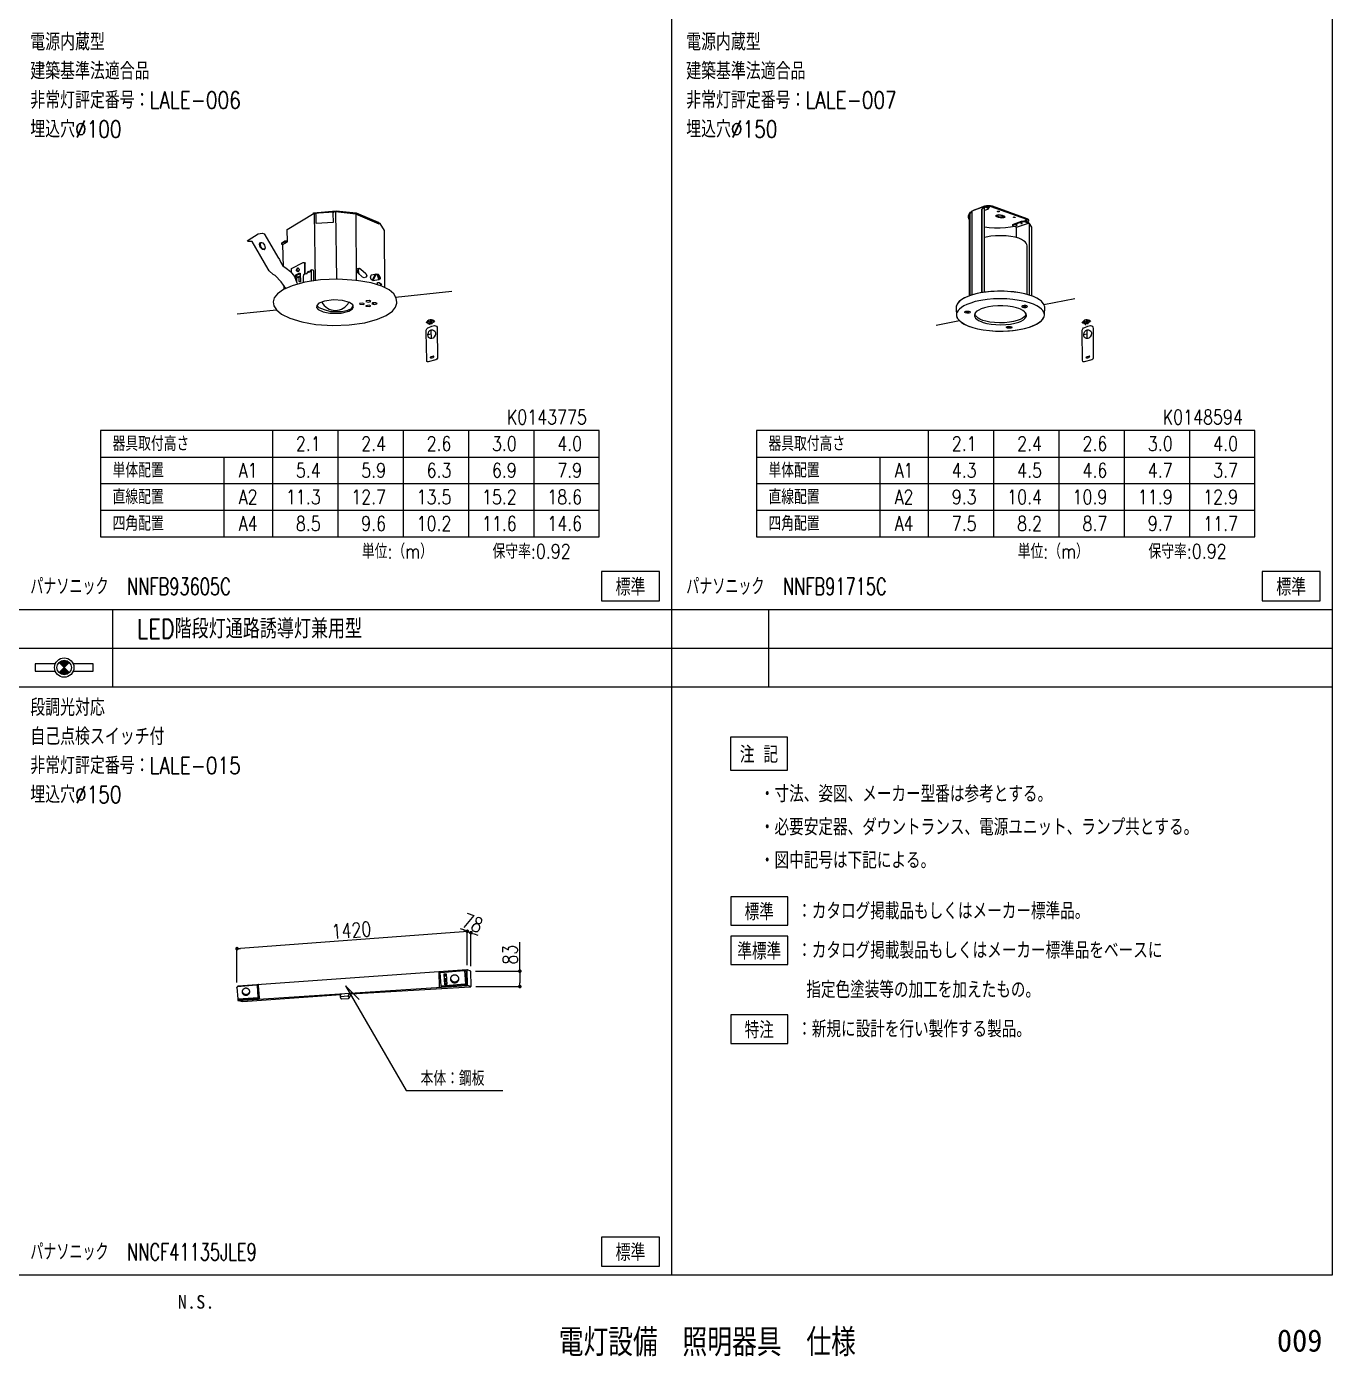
# Model space of a CAD drawing. Header units: millimetres. Extents: x 14 to 828, y 15 to 581.
# Drawn here: x 557.7 to 827.5, y 14.6 to 289.4 of the extents above; entities that cross this region are included whole.
import ezdxf
from ezdxf.enums import TextEntityAlignment as Align

# ---------------------------------------------------------------- set-up
doc = ezdxf.new("R2010")
doc.units = ezdxf.units.MM
doc.header["$LTSCALE"] = 0.2
doc.layers.get('Defpoints').update_dxf_attribs({"color": 5})
for name, color, linetype in [('1_シンボル', 2, 'Continuous'), ('1_寸法', 7, 'Continuous'), ('1_文字', 3, 'Continuous'), ('1_表', 7, 'Continuous'), ('枠内記述', 3, 'Continuous')]:
    doc.layers.add(name, color=color, linetype=linetype)
doc.styles.add('Dim', font='simplex.shx', dxfattribs={"width": 0.8, "bigfont": 'extfont2.shx'})
doc.styles.get("Standard").update_dxf_attribs({"font": 'simplex.shx', "width": 0.8, "bigfont": 'extfont2.shx'})
doc.styles.add('ゴシック', font='MS Gothic.ttf', dxfattribs={"height": 4})
doc.dimstyles.new('1-1', dxfattribs={"dimtxt": 3, "dimasz": 0.75, "dimexe": 0, "dimexo": 1, "dimgap": 0.5, "dimtad": 1, "dimdec": 0, "dimtxsty": 'Dim', "dimblk": 'DOT', "dimcen": 2.5, "dimadec": 0, "dimazin": 0, "dimtfac": 1, "dimtdec": 0, "dimtix": 1, "dimtmove": 2, "dimatfit": 3, "dimldrblk": '引出', "dimfxl": 1, "dimlwd": -1, "dimlwe": -1, "dimarcsym": 0})

# ---------------------------------------------------------------- blocks, each defined once
blk = doc.blocks.new('EL-階段通路誘導灯A')
at = {"linetype": 'ByBlock'}
for points in [[(-106, 106), (0, 0), (106, 106, 0.414214)], [(-106, -106, 0.414214), (106, -106), (0, 0)]]:
    blk.add_hatch(color=0, dxfattribs=at).paths.add_polyline_path(points)
at = {"color": 0, "linetype": 'ByBlock'}
for p, q in [((-106, 106), (106, -106)), ((-106, -106), (106, 106))]:
    blk.add_line(p, q, dxfattribs=at)
for points in [[(-185, 75), (-600, 75), (-600, -75), (-185, -75)], [(185, -75), (600, -75), (600, 75), (185, 75)]]:
    blk.add_lwpolyline(points, dxfattribs=at)
for radius in [200, 150]:
    blk.add_circle((0, 0), radius, dxfattribs=at)
blk = doc.blocks.new('_Dot')
at = {"color": 0, "linetype": 'ByBlock', "lineweight": -2}
blk.add_line((-0.5, 0), (-1, 0), dxfattribs=at)
at = {"color": 0, "linetype": 'ByBlock', "const_width": 0.5}
blk.add_lwpolyline([(-0.25, 0, 1), (0.25, 0, 1)], format="xyb", close=True, dxfattribs=at)
blk = doc.blocks.new('*D50')
at = {"layer": '1_寸法', "color": 0, "transparency": 16777216}
for p, q in [((601.95, 98.92), (648.02, 102.38)), ((648.77, 95.42), (648.77, 102.44)), ((601.2, 91.85), (601.2, 98.86))]:
    blk.add_line(p, q, dxfattribs=at)
at = {"layer": 'Defpoints', "color": 0, "transparency": 16777216}
for p in [(648.77, 102.44), (648.77, 94.42), (601.2, 90.84)]:
    blk.add_point(p, dxfattribs=at)
at = {"layer": '1_寸法', "color": 0, "transparency": 16777216, "xscale": 0.75, "yscale": 0.75, "zscale": 0.75}
for p, rotation in [((648.77, 102.44), 4.301424589647403), ((601.2, 98.86), 184.3014245896474)]:
    blk.add_blockref('_Dot', p, dxfattribs=dict(at, rotation=rotation))
at = {"layer": '1_寸法', "color": 0, "transparency": 16777216, "insert": (624.83, 102.65), "char_height": 3, "attachment_point": 5, "rotation": 4.3014, "style": 'Dim'}
blk.add_mtext('1420', dxfattribs=at)
blk = doc.blocks.new('引出')
at = {"color": 0, "linetype": 'ByBlock', "lineweight": -2}
for p, q in [((-3.86, 1.04), (0, 0)), ((0, 0), (-1, 0))]:
    blk.add_line(p, q, dxfattribs=at)
blk = doc.blocks.new('*D51')
at = {"layer": '1_寸法', "color": 0, "transparency": 16777216}
for p, q in [((648.07, 102.71), (647.37, 102.98)), ((648.77, 95.49), (648.77, 102.44)), ((648.77, 102.44), (649.52, 102.15)), ((649.52, 95.2), (649.52, 102.15)), ((650.22, 101.89), (650.92, 101.62))]:
    blk.add_line(p, q, dxfattribs=at)
at = {"layer": 'Defpoints', "color": 0, "transparency": 16777216}
for p in [(649.52, 102.15), (648.77, 94.42), (649.52, 94.13)]:
    blk.add_point(p, dxfattribs=at)
at = {"layer": '1_寸法', "color": 0, "transparency": 16777216, "xscale": 0.75, "yscale": 0.75, "zscale": 0.75}
for p, rotation in [((648.77, 102.44), 339.0707204805021), ((649.52, 102.15), 159.0707204805022)]:
    blk.add_blockref('_Dot', p, dxfattribs=dict(at, rotation=rotation))
at = {"layer": '1_寸法', "color": 0, "transparency": 16777216, "insert": (649.86, 104.17), "char_height": 3, "attachment_point": 5, "rotation": 339.0707, "style": 'Dim'}
blk.add_mtext('78', dxfattribs=at)
blk = doc.blocks.new('*D52')
at = {"layer": '1_寸法', "color": 0, "transparency": 16777216}
for p, q in [((650.45, 94.2), (659.63, 94.2)), ((659.63, 93.45), (659.63, 91.77)), ((650.52, 91.02), (659.63, 91.02))]:
    blk.add_line(p, q, dxfattribs=at)
at = {"layer": 'Defpoints', "color": 0, "transparency": 16777216}
for p in [(649.45, 94.2), (649.52, 91.02), (659.63, 91.02)]:
    blk.add_point(p, dxfattribs=at)
at = {"layer": '1_寸法', "color": 0, "transparency": 16777216, "xscale": 0.75, "yscale": 0.75, "zscale": 0.75}
for p, rotation in [((659.63, 94.2), 90), ((659.63, 91.02), 270)]:
    blk.add_blockref('_Dot', p, dxfattribs=dict(at, rotation=rotation))
at = {"layer": '1_寸法', "color": 0, "transparency": 16777216, "insert": (657.63, 97.61), "char_height": 3, "attachment_point": 5, "rotation": 90, "style": 'Dim'}
blk.add_mtext('83', dxfattribs=at)

msp = doc.modelspace()

# ---------------------------------------------------------------- linework, layer by layer
at = {"color": 7}
for points in [[(624.77, 89.51), (649.34, 90.93), (649.39, 90.94), (649.44, 90.96), (649.48, 90.98), (649.51, 91.01), (649.53, 91.03), (649.54, 91.05), (649.55, 91.08), (649.52, 94.13), (649.51, 94.15), (649.5, 94.17), (649.47, 94.19), (649.45, 94.2), (648.8, 94.46), (648.74, 94.48), (648.7, 94.48), (601.41, 91.11), (601.38, 91.1), (601.36, 91.09), (601.34, 91.07), (601.34, 91.05), (601.33, 91)], [(601.45, 88.17), (648.68, 91.22), (648.71, 91.24), (648.75, 91.27), (648.77, 91.31), (648.79, 91.34), (648.8, 91.37), (648.81, 91.41), (648.77, 94.42)], [(643.07, 94.02), (643.02, 94.01), (642.97, 93.99), (642.93, 93.98), (642.91, 93.96), (642.89, 93.93), (642.88, 93.91), (642.87, 93.89), (642.97, 91.03), (642.98, 90.99), (643.01, 90.96), (643.03, 90.92), (643.07, 90.89), (643.08, 90.89), (643.35, 90.83)], [(648.23, 94.32), (648.41, 91.55), (648.38, 91.52), (648.35, 91.5), (648.32, 91.49), (648.29, 91.49), (643.4, 91.11)], [(644.1, 93.45), (644.12, 93.47), (644.15, 93.49), (644.18, 93.5), (644.21, 93.5), (644.23, 93.5), (644.26, 93.48), (644.28, 93.46), (644.31, 93.43), (644.33, 93.4), (644.34, 93.37), (644.34, 93.34), (644.34, 93.3), (644.33, 93.25)], [(601.45, 88.48), (605.59, 88.76), (605.41, 91.23), (605.4, 91.25), (605.37, 91.27), (605.34, 91.29), (605.3, 91.31), (605.24, 91.32), (605.18, 91.33), (601.28, 90.99), (601.25, 90.97), (601.23, 90.94), (601.21, 90.91), (601.2, 90.88), (601.2, 90.84), (601.2, 90.78), (601.2, 90.81), (601.4, 88.47), (601.45, 88.42), (601.49, 88.39), (601.52, 88.36), (601.6, 88.32), (605.81, 88.58)], [(605.28, 91.32), (605.59, 91.26)], [(605.69, 91.47), (605.65, 91.45), (605.62, 91.43), (605.6, 91.41), (605.6, 91.38), (605.59, 91.36), (605.6, 91.24), (605.76, 88.69), (605.79, 88.62), (605.82, 88.56), (605.84, 88.53), (605.86, 88.51), (605.88, 88.5), (605.9, 88.5)], [(643.4, 91.03), (643.4, 90.84)], [(644.14, 92.62), (644.16, 92.64), (644.19, 92.66), (644.22, 92.67), (644.25, 92.67), (644.27, 92.67), (644.3, 92.65), (644.32, 92.63), (644.36, 92.6), (644.37, 92.57), (644.38, 92.54), (644.39, 92.51), (644.38, 92.47), (644.37, 92.42)], [(646.99, 92.7), (646.98, 92.63), (646.96, 92.55), (646.93, 92.48), (646.9, 92.4), (646.87, 92.34), (646.83, 92.27), (646.78, 92.21), (646.73, 92.16), (646.67, 92.11), (646.61, 92.06), (646.55, 92.03), (646.48, 91.99), (646.41, 91.97), (646.34, 91.95), (646.27, 91.94), (646.19, 91.93), (646.12, 91.93), (646.05, 91.94), (645.98, 91.96), (645.92, 91.98), (645.85, 92.01), (645.78, 92.05), (645.73, 92.09), (645.67, 92.13), (645.62, 92.18), (645.58, 92.23), (645.53, 92.28), (645.5, 92.34), (645.46, 92.42), (645.43, 92.48), (645.41, 92.55), (645.39, 92.63), (645.38, 92.7), (645.38, 92.78), (645.38, 92.8)], [(648.41, 91.52), (648.55, 91.46)], [(649.45, 91.01), (648.8, 91.27)], [(601.37, 88.69), (601.37, 88.2), (601.38, 88.17), (601.4, 88.14), (601.42, 88.12), (601.43, 88.12), (602.41, 87.92), (622.62, 89.35)], [(603.78, 90.03), (603.77, 89.96), (603.75, 89.89), (603.73, 89.82), (603.7, 89.75), (603.66, 89.68), (603.61, 89.62), (603.56, 89.56), (603.51, 89.51), (603.45, 89.46), (603.38, 89.42), (603.32, 89.4), (603.26, 89.37), (603.19, 89.36), (603.13, 89.35), (603.06, 89.34), (602.99, 89.35), (602.92, 89.36), (602.85, 89.38), (602.78, 89.4), (602.72, 89.44), (602.66, 89.48), (602.6, 89.52), (602.55, 89.57), (602.5, 89.63), (602.46, 89.69), (602.42, 89.75), (602.39, 89.82), (602.37, 89.89), (602.35, 89.97), (602.34, 90.05), (602.33, 90.13)], [(605.63, 88.74), (605.76, 88.64)], [(622.59, 89.54), (622.6, 89.44), (622.62, 89.4), (622.62, 89.35), (622.62, 89.31), (622.61, 89.27), (622.6, 89.25), (622.5, 89.1), (622.48, 89.03), (622.48, 88.97), (622.48, 88.92), (622.49, 88.89), (622.63, 88.58), (622.66, 88.54), (622.69, 88.5), (622.71, 88.48), (622.74, 88.46), (622.77, 88.45), (622.79, 88.45), (624.25, 88.56), (624.32, 88.61), (624.38, 88.66), (624.42, 88.7), (624.44, 88.73), (624.47, 88.77), (624.73, 89.28), (624.75, 89.35), (624.77, 89.4), (624.77, 89.46), (624.77, 89.64), (624.7, 89.67)], [(622.53, 88.98), (624.14, 89.1)], [(624.28, 89.65), (624.28, 89.53), (624.29, 89.49), (624.29, 89.44), (624.28, 89.41), (624.27, 89.38), (624.15, 89.19), (624.15, 89.12), (624.15, 89.07), (624.16, 89.02), (624.17, 88.99), (624.34, 88.68)]]:
    msp.add_lwpolyline(points, dxfattribs=at)
for points in [[(648.55, 94.16), (648.59, 91.49), (648.58, 91.46), (648.56, 91.44), (648.53, 91.42), (648.51, 91.41), (643.44, 91.04), (643.42, 91.05), (643.4, 91.07), (643.38, 91.1), (643.37, 91.14), (643.37, 91.2), (643.17, 93.88), (643.18, 93.9), (643.19, 93.92), (643.21, 93.94), (643.23, 93.95), (643.26, 93.95), (648.14, 94.36), (648.22, 94.34), (648.28, 94.33), (648.31, 94.31)], [(643.98, 93.62), (644.44, 93.67), (644.58, 91.46), (644.12, 91.41)], [(644.08, 93.43), (644.13, 93.44), (644.17, 93.45), (644.21, 93.45), (644.24, 93.44), (644.26, 93.43), (644.29, 93.41), (644.31, 93.38), (644.32, 93.36), (644.33, 93.31), (644.33, 93.27), (644.33, 93.24), (644.32, 93.22), (644.31, 93.21), (644.27, 93.19), (644.23, 93.18), (644.2, 93.18), (644.17, 93.18), (644.15, 93.19), (644.13, 93.21), (644.12, 93.22), (644.1, 93.23), (644.08, 93.24), (644.07, 93.26), (644.07, 93.3), (644.07, 93.34), (644.07, 93.4)], [(646.62, 91.89), (646.56, 91.85), (646.5, 91.81), (646.43, 91.78), (646.36, 91.76), (646.29, 91.74), (646.21, 91.74), (646.13, 91.73), (646.06, 91.74), (645.98, 91.76), (645.91, 91.78), (645.84, 91.8), (645.78, 91.84), (645.72, 91.88), (645.66, 91.92), (645.6, 91.97), (645.55, 92.03), (645.51, 92.09), (645.48, 92.14), (645.44, 92.21), (645.41, 92.28), (645.39, 92.36), (645.37, 92.43), (645.36, 92.5), (645.35, 92.58), (645.36, 92.67), (645.36, 92.75), (645.38, 92.82), (645.4, 92.9), (645.43, 92.97), (645.46, 93.04), (645.5, 93.11), (645.55, 93.17), (645.6, 93.22), (645.65, 93.28), (645.71, 93.32), (645.77, 93.36), (645.83, 93.4), (645.9, 93.43), (645.97, 93.45), (646.04, 93.46), (646.12, 93.47), (646.2, 93.47), (646.27, 93.47), (646.35, 93.45), (646.42, 93.43), (646.48, 93.4), (646.55, 93.37), (646.6, 93.33), (646.66, 93.29), (646.71, 93.24), (646.77, 93.17), (646.82, 93.11), (646.86, 93.05), (646.89, 92.98), (646.91, 92.92), (646.93, 92.86), (646.95, 92.78), (646.96, 92.7), (646.97, 92.6), (646.97, 92.52), (646.96, 92.44), (646.94, 92.36), (646.92, 92.3), (646.9, 92.24), (646.86, 92.17), (646.82, 92.11), (646.78, 92.04), (646.73, 91.99), (646.68, 91.94)], [(602.47, 89.47), (602.42, 89.53), (602.39, 89.6), (602.36, 89.66), (602.34, 89.73), (602.33, 89.8), (602.32, 89.87), (602.31, 89.94), (602.32, 90.02), (602.33, 90.09), (602.34, 90.16), (602.36, 90.23), (602.39, 90.29), (602.42, 90.35), (602.46, 90.42), (602.51, 90.48), (602.56, 90.54), (602.61, 90.58), (602.67, 90.62), (602.72, 90.65), (602.79, 90.68), (602.85, 90.7), (602.91, 90.72), (602.98, 90.73), (603.05, 90.73), (603.12, 90.73), (603.18, 90.72), (603.25, 90.7), (603.31, 90.68), (603.37, 90.65), (603.43, 90.61), (603.48, 90.57), (603.54, 90.52), (603.59, 90.46), (603.64, 90.4), (603.68, 90.33), (603.71, 90.27), (603.73, 90.2), (603.75, 90.13), (603.76, 90.06), (603.77, 89.99), (603.77, 89.95), (603.76, 89.87), (603.75, 89.8), (603.74, 89.73), (603.72, 89.67), (603.69, 89.6), (603.65, 89.53), (603.61, 89.46), (603.56, 89.4), (603.51, 89.35), (603.45, 89.3), (603.39, 89.26), (603.33, 89.23), (603.27, 89.21), (603.21, 89.19), (603.14, 89.17), (603.07, 89.17), (603, 89.17), (602.94, 89.17), (602.87, 89.19), (602.81, 89.21), (602.74, 89.23), (602.69, 89.27), (602.63, 89.3), (602.57, 89.35), (602.52, 89.41)], [(644.13, 92.6), (644.17, 92.62), (644.21, 92.62), (644.25, 92.62), (644.28, 92.61), (644.31, 92.6), (644.33, 92.58), (644.35, 92.56), (644.36, 92.54), (644.37, 92.49), (644.37, 92.45), (644.37, 92.42), (644.36, 92.4), (644.35, 92.39), (644.32, 92.37), (644.28, 92.35), (644.25, 92.35), (644.22, 92.35), (644.19, 92.36), (644.17, 92.38), (644.16, 92.39), (644.14, 92.4), (644.13, 92.42), (644.11, 92.44), (644.11, 92.47), (644.11, 92.51), (644.12, 92.56)], [(644.4, 92.12), (644.4, 92.1), (644.39, 92.08), (644.37, 92.06), (644.35, 92.04), (644.32, 92.03), (644.29, 92.03), (644.26, 92.03), (644.23, 92.04), (644.21, 92.06), (644.19, 92.08), (644.18, 92.1), (644.18, 92.12), (644.19, 92.15), (644.2, 92.17), (644.23, 92.19), (644.25, 92.2), (644.28, 92.21), (644.32, 92.21), (644.35, 92.2), (644.37, 92.18), (644.39, 92.16), (644.4, 92.14)], [(644.42, 91.73), (644.42, 91.71), (644.41, 91.69), (644.4, 91.67), (644.37, 91.66), (644.34, 91.65), (644.31, 91.64), (644.28, 91.65), (644.25, 91.66), (644.23, 91.68), (644.21, 91.7), (644.21, 91.72), (644.2, 91.74), (644.21, 91.76), (644.22, 91.78), (644.24, 91.8), (644.27, 91.82), (644.3, 91.82), (644.33, 91.82), (644.36, 91.82), (644.39, 91.8), (644.41, 91.79), (644.42, 91.76), (644.42, 91.74)]]:
    msp.add_lwpolyline(points, close=True, dxfattribs=at)
at = {"layer": '1_シンボル', "color": 7}
for points in [[(610.84, 239.76), (610.7, 244.33), (611.65, 244.88), (611.53, 247.44), (617.12, 250.8)], [(621.23, 251.05), (617.02, 250.73), (617.02, 250.88), (621.69, 251.28), (625.81, 250.88), (630.33, 248.98), (630.58, 248.63)], [(625.77, 250.65), (621.58, 251.1), (621.3, 251.12), (621, 250.82), (621.08, 248.92), (617.57, 248.67), (617.57, 250.55), (617.12, 250.8), (617.33, 236.91)], [(621.58, 251.1), (621.76, 237.16)], [(630.47, 248.62), (630.28, 248.85), (625.79, 250.73), (624.27, 250.81)], [(631.76, 235.48), (631.64, 247.22), (630.77, 248.71), (630.58, 248.71), (630.58, 248.57), (625.77, 250.65), (625.84, 236.87)], [(752.51, 233.74), (752.51, 249.36), (752.36, 249.63), (752.29, 249.91), (752.29, 250.21), (752.37, 250.49), (752.52, 250.76), (752.75, 251.01), (753.06, 251.24), (753.1, 251.34), (754.45, 251.86), (755.81, 252.35), (755.85, 252.36), (756.25, 252.42), (756.72, 252.41), (757.13, 252.33), (764.5, 249.64), (764.65, 249.53), (764.7, 249.43), (764.7, 249.18), (764.65, 249.1), (764.49, 248.98), (764.72, 248.89), (764.77, 248.83), (764.8, 248.71), (764.89, 248.68), (765.35, 247.89), (765.35, 233.73)], [(752.5, 249.37), (752.36, 249.62), (752.29, 249.91), (752.29, 250.2), (752.37, 250.48), (752.52, 250.76), (752.75, 251.01), (753.06, 251.23)], [(752.29, 249.95), (752.3, 250.1), (752.34, 250.24), (752.5, 250.53)], [(752.51, 233.74), (752.51, 250.68), (752.98, 251.13), (753.06, 251.16), (753.06, 251.26), (753.09, 251.34), (755.52, 252.22), (755.58, 252.23), (756.25, 251.99), (756.36, 251.92), (756.41, 251.85), (756.41, 251.73), (756.36, 251.66), (756.25, 251.6), (755.61, 251.37)], [(753.06, 233.92), (753.06, 251.16), (752.6, 250.71), (752.51, 250.68)], [(752.6, 250.71), (752.6, 233.77)], [(753.52, 251.49), (754.09, 251.73), (755.69, 252.32), (756.03, 252.4), (756.44, 252.43), (756.84, 252.4), (757.18, 252.32), (764.4, 249.69), (764.53, 249.63), (764.62, 249.56), (764.68, 249.49), (764.71, 249.42), (764.71, 249.22), (764.68, 249.14), (764.62, 249.08), (764.48, 248.99)], [(755.11, 251.64), (755.58, 252.08), (755.49, 252.05), (755.02, 251.6), (755.11, 251.64), (755.11, 234.39)], [(755.02, 251.6), (755.02, 234.38)], [(755.52, 252.22), (755.49, 252.14), (755.49, 252.05)], [(756.25, 251.87), (755.58, 252.11)], [(755.61, 234.47), (755.61, 252.05), (755.58, 252.08)], [(764.4, 249.49), (757.03, 252.16), (756.61, 252.23), (756.16, 252.22), (755.8, 252.15)], [(756.41, 251.73), (756.36, 251.81), (756.25, 251.87)], [(756.69, 252.05), (756.69, 252.05), (756.61, 252.09), (756.43, 252.1), (756.33, 252.05), (756.34, 252.01), (756.47, 251.97), (756.64, 251.99), (756.69, 252.02), (756.69, 252.04)], [(756.44, 252.43), (756.44, 252.23)], [(759.81, 250.13), (759.69, 250.06), (759.39, 249.99), (759.04, 250), (758.62, 250.1), (758.09, 250.32), (758.05, 250.34)], [(761.81, 248.08), (760.99, 247.91), (759.95, 247.78), (758.84, 247.71), (757.72, 247.72), (756.62, 247.81), (755.61, 247.96)], [(762.24, 245.77), (762.24, 247.78), (762.27, 247.81), (762.27, 247.91), (761.61, 248.15), (761.5, 248.21), (761.45, 248.29), (761.45, 248.4), (761.5, 248.48), (761.61, 248.54), (763.29, 249.15), (763.46, 249.19), (763.66, 249.21), (763.86, 249.19), (764.03, 249.15), (764.7, 248.91), (764.77, 248.85), (764.79, 248.71), (764.7, 248.69)], [(761.45, 248.29), (761.5, 248.36), (761.61, 248.42), (763.29, 249.04)], [(762.39, 248.39), (762.36, 248.43), (762.19, 248.45), (762.09, 248.41), (762.08, 248.34), (762.12, 248.3), (762.24, 248.28), (762.39, 248.32), (762.39, 248.39)], [(762.39, 248.34), (762.39, 248.36), (762.3, 248.39), (762.12, 248.39), (762.08, 248.34)], [(762.27, 247.91), (764.7, 248.79)], [(763.44, 248.72), (763.38, 248.76), (763.22, 248.77), (763.12, 248.73), (763.12, 248.72)], [(763.29, 249.04), (763.46, 249.07), (763.66, 249.09), (763.86, 249.07), (764.03, 249.04), (764.7, 248.79), (764.7, 248.69)], [(763.66, 249.2), (763.66, 249.09)], [(764.71, 249.22), (764.68, 249.29), (764.62, 249.37), (764.53, 249.43), (764.4, 249.49)], [(764.79, 248.71), (764.88, 248.69), (765.35, 247.91), (765.35, 233.73)], [(764.88, 248.69), (764.88, 233.89)], [(611.26, 235.27), (610.32, 236.65), (609.1, 237.94), (608.68, 238.12), (607.88, 238.88), (607.61, 239.23), (604.33, 244.98), (603.41, 244.98), (603.35, 245.09), (603.48, 245.22), (605.54, 246.56), (605.97, 246.65), (606.48, 246.68), (606.84, 246.53), (606.96, 246.37), (609.63, 241.75), (609.95, 241.23), (610.25, 240.61), (610.65, 239.93), (611.34, 239.48), (612.28, 238.79), (613.07, 237.72), (613.59, 236.4), (613.64, 236.17)], [(607.02, 243.72), (606.88, 243.3), (606.81, 243.25), (606.44, 243.29), (606.01, 243.77), (606, 243.8), (605.88, 244.43), (606.07, 244.77), (606.08, 244.77), (606.34, 244.78)], [(611.06, 245.04), (610.36, 244.58), (610.37, 244.45), (610.7, 244.33)], [(611.65, 245.01), (611.06, 245.04), (611.07, 244.93), (610.37, 244.48)], [(611.07, 244.93), (611.66, 244.9)], [(764.45, 234.02), (764.45, 244.09), (764.38, 244.36), (764.25, 244.62), (764.01, 244.89), (763.7, 245.14), (763.27, 245.39), (762.69, 245.63), (761.95, 245.85), (761.04, 246.02), (760.07, 246.13), (758.98, 246.17), (757.88, 246.14), (756.91, 246.04), (756, 245.87), (755.61, 245.77)], [(612.48, 238.57), (612.47, 239.36), (614.9, 240.65), (615.14, 240.6), (615.16, 240.52)], [(613.96, 238.87), (613.74, 238.72), (613.52, 238.93), (613.49, 239.14), (613.67, 239.5), (613.78, 239.53), (613.91, 239.47)], [(615.1, 240.65), (615.31, 240.56), (615.31, 240.5)], [(615.16, 240.52), (615.16, 238.29)], [(616.61, 236.81), (616.61, 238.95), (616.47, 239.04), (616.35, 238.88), (616.11, 238.59), (615.95, 238.75), (615.86, 238.72), (615.84, 238.68), (615.52, 238.24), (615.31, 238.28), (615.31, 240.51)], [(617.06, 236.87), (617.06, 238.97), (616.69, 239.13), (616.46, 239.03)], [(626.44, 239.46), (626.17, 238.95), (625.92, 238.9)], [(613.26, 237.35), (613.26, 237.83), (613.34, 238.1), (613.46, 238.17), (614.02, 238.44), (614.24, 238.43), (614.26, 238.34), (614.29, 236.66), (614.08, 236.62), (614.05, 236.67), (614.05, 237.67), (613.52, 237.41), (613.52, 236.67)], [(614.26, 238.29), (613.52, 237.93), (613.52, 237.56), (614.27, 237.9)], [(615.31, 238.28), (614.97, 238.07), (614.89, 237.75), (614.88, 236.48)], [(626.11, 238.92), (626.08, 238.59)], [(626.11, 238.87), (626.17, 238.5)], [(626.21, 238.99), (626.39, 238.31), (626.39, 238.29)], [(629.75, 238.23), (629.14, 236.89)], [(629.95, 238.27), (629.29, 236.81)], [(630.12, 238.3), (630.53, 237.08)], [(630.22, 236.1), (630.22, 236.5), (630.67, 236.44), (631.15, 236.1), (631.08, 236.05), (630.6, 236.4), (630.22, 236.44)], [(630.27, 238.27), (630.67, 237.15)], [(630.6, 236.4), (630.67, 236.44)], [(610.92, 235.09), (610.93, 235.86)], [(630.85, 236.22), (630.85, 235.87)], [(633.97, 233.47), (645.6, 234.7)], [(762.4, 234.45), (761.1, 234.6), (759.68, 234.69), (758.33, 234.69), (756.96, 234.62), (755.96, 234.52), (754.71, 234.33), (753.65, 234.09), (752.71, 233.81), (751.86, 233.48), (751.17, 233.12), (750.73, 232.83), (750.33, 232.49), (750.05, 232.17), (749.88, 231.85), (749.79, 231.54), (749.77, 231.24), (749.85, 229.58), (749.95, 229.27), (750.14, 228.96), (750.44, 228.62), (750.88, 228.26), (751.43, 227.92), (752.2, 227.55), (753.19, 227.2), (754.19, 226.94), (755.35, 226.72), (756.64, 226.56), (757.92, 226.47), (759.37, 226.46), (760.45, 226.5), (761.55, 226.58), (762.76, 226.76), (763.9, 227), (764.89, 227.28), (765.7, 227.58), (766.38, 227.89), (766.92, 228.22), (767.32, 228.54), (767.62, 228.85), (767.84, 229.18)], [(601.25, 230), (609.34, 230.86)], [(617.66, 231.77), (618.1, 231.31), (619.18, 230.92), (620.5, 230.53), (622.83, 230.52), (624.11, 230.8), (624.88, 231.14), (625.2, 231.73)], [(629.3, 232.32), (629.3, 231.99)], [(629.94, 232.31), (629.94, 232)], [(768.02, 229.85), (767.98, 230.11), (767.89, 230.35), (767.68, 230.7), (767.39, 231.02), (766.98, 231.35), (766.44, 231.69), (765.75, 232.01), (764.92, 232.31), (763.95, 232.58), (762.79, 232.81), (761.51, 233), (760.25, 233.1), (758.74, 233.13), (757.47, 233.09), (756.18, 232.98), (754.89, 232.79), (753.73, 232.54), (752.77, 232.26), (751.95, 231.95), (751.34, 231.65), (750.86, 231.35), (750.45, 231.02), (750.16, 230.7), (749.95, 230.35), (749.85, 230.08), (749.83, 229.82)], [(763.58, 231.72), (763.65, 231.63), (763.82, 231.57), (764.04, 231.57), (764.18, 231.64), (764.24, 231.72)], [(763.72, 231.68), (763.81, 231.7), (763.91, 231.66), (764.03, 231.7), (764.09, 231.68)], [(763.72, 231.68), (763.81, 231.63)], [(763.81, 231.63), (763.72, 231.6)], [(764.05, 231.65), (764, 231.63)], [(764, 231.63), (764.09, 231.6)], [(764.09, 231.68), (764.05, 231.65)], [(767.91, 231.97), (774.3, 233.19)], [(745.63, 227.7), (750.45, 228.63)], [(751.59, 230.48), (751.74, 230.55), (752.08, 230.6), (752.41, 230.57), (752.62, 230.49), (752.68, 230.43), (752.68, 230.34), (752.59, 230.26), (752.36, 230.19), (751.99, 230.18), (751.69, 230.24), (751.56, 230.32), (751.53, 230.39), (751.6, 230.49), (751.61, 230.5)], [(751.79, 230.56), (751.85, 230.48), (752.03, 230.41), (752.24, 230.42), (752.38, 230.49), (752.44, 230.56)], [(751.92, 230.53), (752.01, 230.55), (752.12, 230.51), (752.23, 230.55), (752.3, 230.53)], [(751.92, 230.53), (752.01, 230.47)], [(752.01, 230.47), (751.92, 230.44)], [(752.3, 230.53), (752.25, 230.5), (752.21, 230.47)], [(752.21, 230.47), (752.3, 230.44)], [(764.18, 229.98), (764.14, 229.83), (763.99, 229.57), (763.77, 229.33), (763.43, 229.07), (763, 228.85), (762.41, 228.62), (761.65, 228.42), (760.8, 228.28), (759.79, 228.18), (758.75, 228.16), (757.71, 228.21), (756.72, 228.33), (755.9, 228.49), (755.25, 228.68), (754.69, 228.92), (754.29, 229.16), (754.02, 229.38), (753.82, 229.62), (753.69, 229.89), (753.67, 229.98), (753.69, 230.07), (753.82, 230.32), (754.05, 230.56), (753.94, 230.47)], [(764.18, 229.98), (764.15, 230.07), (764.02, 230.32), (763.92, 230.44), (763.79, 230.56), (763.9, 230.47)], [(641.28, 225.79), (640.65, 225.66)], [(640.83, 227.23), (641.47, 227.48)], [(641.27, 226.68), (641.29, 224.89)], [(760.42, 227.42), (760.49, 227.33), (760.66, 227.27), (760.88, 227.27), (761.02, 227.34), (761.07, 227.42)], [(760.56, 227.38), (760.64, 227.4), (760.75, 227.37), (760.87, 227.4), (760.93, 227.38)], [(760.56, 227.38), (760.65, 227.33)], [(760.65, 227.33), (760.56, 227.3)], [(760.93, 227.38), (760.89, 227.35), (760.84, 227.33)], [(760.84, 227.33), (760.93, 227.3)], [(776.78, 225.79), (776.15, 225.66)], [(776.33, 227.23), (776.97, 227.48)], [(776.77, 226.68), (776.79, 224.89)]]:
    msp.add_lwpolyline(points, dxfattribs=at)
for points in [[(758.19, 250.07), (758.03, 250.16), (758, 250.24), (758.03, 250.32), (758.24, 250.42), (758.62, 250.47), (759.02, 250.42), (759.77, 250.13), (759.84, 250.07), (759.85, 249.98), (759.77, 249.9), (759.57, 249.83), (759.22, 249.79), (758.89, 249.83), (758.5, 249.96)], [(758.28, 250.43), (758.06, 250.33), (758.51, 250.13), (758.95, 250.01), (759.31, 249.99), (759.61, 250.03), (759.8, 250.12), (759.32, 250.33), (758.9, 250.44), (758.56, 250.46)], [(758.37, 251.21), (758.49, 251.23), (758.63, 251.21), (758.68, 251.16), (758.67, 251.13), (758.63, 251.11), (758.49, 251.1), (758.37, 251.11), (758.33, 251.13), (758.31, 251.16)], [(761.64, 250.02), (761.77, 250.04), (761.9, 250.02), (761.95, 249.97), (761.94, 249.94), (761.84, 249.91), (761.7, 249.91), (761.6, 249.94), (761.59, 249.97)], [(763.12, 248.77), (763.14, 248.7), (763.22, 248.67), (763.34, 248.67), (763.43, 248.7), (763.44, 248.77), (763.39, 248.81), (763.28, 248.83), (763.17, 248.81)], [(764.04, 249.29), (763.99, 249.25), (764.04, 249.2), (764.18, 249.18), (764.3, 249.2), (764.35, 249.22), (764.35, 249.27), (764.24, 249.31), (764.1, 249.31)], [(606.84, 243.39), (606.49, 243.45), (606.14, 243.89), (606.03, 244.49), (606.19, 244.73), (606.54, 244.67), (606.89, 244.24), (607, 243.64)], [(613.79, 238.78), (613.6, 238.99), (613.58, 239.14), (613.75, 239.47), (613.83, 239.49), (614.02, 239.27), (614.03, 239.12), (613.86, 238.79)], [(627.84, 237.57), (627.45, 237.46), (627.13, 237.62), (626.12, 238.54), (626.08, 238.59), (625.9, 239.03), (626.08, 239.38), (626.49, 239.45), (626.81, 239.26), (627.81, 238.34), (627.99, 237.89)], [(622.01, 237.16), (618.44, 237.03), (615.22, 236.56), (612.63, 235.84), (610.81, 235.03), (609.57, 234.15), (608.91, 233.31), (608.67, 232.49), (608.81, 231.67), (609.36, 230.82), (610.4, 229.97), (612.1, 229.12), (614.57, 228.35), (617.5, 227.83), (620.99, 227.6), (624.37, 227.72), (627.6, 228.19), (630.2, 228.89), (632.04, 229.7), (633.3, 230.58), (633.97, 231.41), (634.23, 232.23), (634.23, 232.38), (634.08, 233.27), (633.57, 234.15), (632.64, 234.97), (631.12, 235.76), (628.89, 236.44), (625.86, 236.94)], [(629, 238.07), (630.02, 238.29), (630.38, 238.2), (630.47, 238.1), (630.76, 237.44), (630.76, 237.28), (630.49, 237.06), (630.43, 237.04), (629.33, 236.81), (628.9, 237.11), (628.75, 237.6), (628.93, 238.04)], [(756.34, 234.57), (755.14, 234.4), (754.14, 234.21), (753.09, 233.93), (752.21, 233.63), (751.49, 233.3), (750.91, 232.96), (750.47, 232.62), (750.18, 232.32), (749.98, 232.04), (749.83, 231.71), (749.78, 231.46), (749.77, 231.18), (749.85, 229.58), (749.94, 229.3), (750.07, 229.07), (750.25, 228.82), (750.57, 228.51), (751.06, 228.15), (751.63, 227.82), (752.33, 227.5), (753.19, 227.2), (754.2, 226.93), (755.36, 226.72), (756.65, 226.56), (758.04, 226.47), (759.48, 226.46), (760.8, 226.52), (762, 226.65), (763.2, 226.85), (764.19, 227.07), (765.15, 227.36), (765.93, 227.67), (766.58, 228.01), (767.08, 228.35), (767.43, 228.66), (767.73, 229), (767.88, 229.26), (767.97, 229.5), (768.01, 229.75), (768.07, 231.44), (768.04, 231.64), (767.95, 231.88), (767.84, 232.08), (767.57, 232.43), (767.38, 232.61), (767.02, 232.9), (766.45, 233.24), (765.74, 233.58), (764.88, 233.89), (763.96, 234.15), (762.9, 234.37), (761.69, 234.55), (760.36, 234.66), (758.95, 234.7), (757.6, 234.66)], [(622.74, 230.19), (624.27, 230.56), (625.06, 231.03), (625.3, 231.47), (625.13, 231.91), (624.42, 232.39), (623.03, 232.77), (621.11, 232.89), (619.31, 232.66), (618.13, 232.22), (617.66, 231.77), (617.61, 231.34), (617.98, 230.89), (619.01, 230.42), (620.4, 230.16)], [(627.57, 232.11), (627.21, 232.26), (626.54, 232.17), (626.56, 232.04), (627.26, 231.97)], [(628.85, 232.6), (628.55, 232.76), (627.87, 232.7), (627.8, 232.55), (628.32, 232.41), (628.83, 232.55)], [(628.85, 231.66), (628.48, 231.8), (627.82, 231.71), (627.84, 231.59), (628.54, 231.52)], [(630.14, 232.16), (629.85, 232.33), (629.18, 232.28), (629.08, 232.11), (629.54, 231.96), (630.1, 232.08)], [(762.73, 231.11), (762.24, 231.26), (761.39, 231.46), (760.43, 231.61), (759.42, 231.68), (758.39, 231.68), (757.37, 231.6), (756.44, 231.46), (755.61, 231.27), (754.97, 231.05), (754.43, 230.8), (754.05, 230.56), (753.78, 230.31), (753.62, 230.07), (753.55, 229.84), (753.54, 229.61), (753.62, 229.38), (753.77, 229.15), (754.03, 228.9), (754.42, 228.64), (754.91, 228.41), (755.38, 228.25), (756.08, 228.06), (756.99, 227.89), (757.99, 227.79), (759, 227.76), (760.01, 227.8), (761.01, 227.92), (761.91, 228.09), (762.71, 228.33), (763.23, 228.54), (763.67, 228.8), (763.98, 229.05), (764.18, 229.31), (764.28, 229.53), (764.31, 229.77), (764.26, 230), (764.13, 230.22), (763.9, 230.47), (763.55, 230.72), (763.06, 230.97)], [(763.37, 231.62), (763.33, 231.55), (763.36, 231.47), (763.49, 231.39), (763.77, 231.33), (764.14, 231.34), (764.38, 231.41), (764.47, 231.49), (764.48, 231.57), (764.39, 231.66), (764.15, 231.73), (763.8, 231.74), (763.51, 231.69)], [(640.29, 226.25), (640.31, 226.62), (640.42, 226.91), (640.6, 227.11), (640.83, 227.23), (641.47, 227.48), (642, 227.59), (642.24, 227.57), (642.41, 227.47), (642.52, 227.29), (642.56, 227), (642.59, 220.83), (642.49, 220.65), (642.28, 220.51), (640.69, 220.09), (640.54, 220.1), (640.44, 220.2), (640.4, 220.44)], [(642.17, 225.62), (641.95, 225.25), (641.7, 225.01), (641.46, 224.9), (641.21, 224.9), (640.96, 224.99), (640.79, 225.15), (640.68, 225.4), (640.65, 225.74), (640.73, 226.13), (640.86, 226.4), (641.06, 226.59), (641.31, 226.7), (641.59, 226.7), (641.86, 226.61), (642.07, 226.44), (642.2, 226.19), (642.24, 225.92), (642.18, 225.65)], [(761.27, 227.34), (761.3, 227.3), (761.32, 227.22), (761.26, 227.14), (761.06, 227.06), (760.72, 227.03), (760.39, 227.07), (760.22, 227.15), (760.17, 227.23), (760.19, 227.31), (760.36, 227.4), (760.66, 227.45), (760.98, 227.44), (761.24, 227.36)], [(775.79, 226.25), (775.81, 226.62), (775.92, 226.91), (776.1, 227.11), (776.33, 227.23), (776.97, 227.48), (777.5, 227.59), (777.74, 227.57), (777.91, 227.47), (778.02, 227.29), (778.06, 227), (778.09, 220.83), (777.99, 220.65), (777.78, 220.51), (776.19, 220.09), (776.04, 220.1), (775.94, 220.2), (775.9, 220.44)], [(777.67, 225.62), (777.45, 225.25), (777.2, 225.01), (776.96, 224.9), (776.71, 224.9), (776.46, 224.99), (776.29, 225.15), (776.18, 225.4), (776.15, 225.74), (776.23, 226.13), (776.36, 226.4), (776.56, 226.59), (776.81, 226.7), (777.09, 226.7), (777.36, 226.61), (777.57, 226.44), (777.7, 226.19), (777.74, 225.92), (777.68, 225.65)], [(641.21, 220.96), (641.49, 220.94), (641.7, 221.02), (641.83, 221.17), (641.86, 221.27), (641.79, 221.29), (641.11, 221.08), (641.09, 221.02)], [(776.71, 220.96), (776.99, 220.94), (777.2, 221.02), (777.33, 221.17), (777.36, 221.27), (777.29, 221.29), (776.61, 221.08), (776.59, 221.02)]]:
    msp.add_lwpolyline(points, close=True, dxfattribs=at)
for points in [[(618.74, 232.45, 0.607164), (624.32, 232.42)], [(642.1, 228.43, 0.56875), (640.25, 228.07)], [(641.91, 228.26, 0.582402), (640.48, 227.95)], [(641.71, 228.08, 0.609092), (640.72, 227.83)], [(777.6, 228.43, 0.56875), (775.75, 228.07)], [(777.41, 228.26, 0.582402), (775.98, 227.95)], [(777.21, 228.08, 0.609092), (776.22, 227.83)], [(641.52, 227.91, 0.686184), (640.96, 227.7)], [(777.02, 227.91, 0.686184), (776.46, 227.7)]]:
    msp.add_lwpolyline(points, format="xyb", dxfattribs=at)
at = {"layer": '1_寸法'}
msp.add_line((659.63, 94.2), (659.63, 100.2), dxfattribs=at)
at = {"layer": '1_文字'}
for p, q in [((623.63, 91.18), (626.45, 88.35)), ((623.63, 91.18), (636.13, 69.53)), ((636.13, 69.53), (656.13, 69.53))]:
    msp.add_line(p, q, dxfattribs=at)
at = {"layer": '1_文字', "linetype": 'Continuous'}
for points in [[(676.49, 170.75), (688.49, 170.75), (688.49, 176.75), (676.49, 176.75)], [(812.99, 170.75), (824.99, 170.75), (824.99, 176.75), (812.99, 176.75)], [(703.21, 103.68), (714.97, 103.68), (714.97, 109.56), (703.21, 109.56)], [(703.21, 95.55), (714.97, 95.55), (714.97, 101.43), (703.21, 101.43)], [(703.21, 79.28), (714.97, 79.28), (714.97, 85.16), (703.21, 85.16)], [(676.49, 33.25), (688.49, 33.25), (688.49, 39.25), (676.49, 39.25)]]:
    msp.add_lwpolyline(points, close=True, dxfattribs=at)
at = {"layer": '1_文字'}
msp.add_lwpolyline([(703.15, 135.72), (714.91, 135.72), (714.91, 142.58), (703.15, 142.58)], close=True, dxfattribs=at)
at = {"layer": '1_表', "color": 6}
for p, q in [((691, 31.44), (691, 581.44)), ((13.5, 168.94), (827.5, 168.94)), ((575.5, 168.94), (575.5, 152.94)), ((711, 168.94), (711, 152.94)), ((13.5, 160.94), (827.5, 160.94)), ((13.5, 152.94), (827.5, 152.94))]:
    msp.add_line(p, q, dxfattribs=at)
at = {"layer": '1_表'}
for p, q in [((608.5, 205.94), (608.5, 183.94)), ((622, 205.94), (622, 183.94)), ((635.5, 205.94), (635.5, 183.94)), ((649, 205.94), (649, 183.94)), ((662.5, 205.94), (662.5, 183.94)), ((744, 205.94), (744, 183.94)), ((757.5, 205.94), (757.5, 183.94)), ((771, 205.94), (771, 183.94)), ((784.5, 205.94), (784.5, 183.94)), ((798, 205.94), (798, 183.94)), ((573, 200.44), (676, 200.44)), ((598.5, 200.44), (598.5, 183.94)), ((708.5, 200.44), (811.5, 200.44)), ((734, 200.44), (734, 183.94)), ((573, 194.94), (676, 194.94)), ((708.5, 194.94), (811.5, 194.94)), ((573, 189.44), (676, 189.44)), ((708.5, 189.44), (811.5, 189.44))]:
    msp.add_line(p, q, dxfattribs=at)
at = {"layer": '1_表', "color": 6}
msp.add_lwpolyline([(13.5, 31.44), (827.5, 31.44), (827.5, 581.44), (13.5, 581.44)], close=True, dxfattribs=at)
at = {"layer": '1_表'}
for points in [[(573, 183.94), (676, 183.94), (676, 205.94), (573, 205.94)], [(708.5, 183.94), (811.5, 183.94), (811.5, 205.94), (708.5, 205.94)]]:
    msp.add_lwpolyline(points, close=True, dxfattribs=at)

# ---------------------------------------------------------------- block references
at = {"layer": '1_シンボル', "xscale": 0.01, "yscale": 0.01, "zscale": 0.01}
msp.add_blockref('EL-階段通路誘導灯A', (565.5, 156.94), dxfattribs=at)

# ---------------------------------------------------------------- texts
at = {"layer": '1_文字'}
for s, width, p in [('電源内蔵型', 0.8, (558.5, 284.44)), ('電源内蔵型', 0.8, (694, 284.44)), ('建築基準法適合品', 0.8, (558.5, 278.44)), ('建築基準法適合品', 0.8, (694, 278.44)), ('非常灯評定番号：LALE-006', 0.8, (558.5, 272.44)), ('非常灯評定番号：LALE-007', 0.8, (694, 272.44)), ('埋込穴%%C100', 0.8, (558.5, 266.44)), ('埋込穴%%C150', 0.8, (694, 266.44)), ('パナソニック', 0.7, (558.5, 171.94)), ('NNFB93605C', 0.7, (578.5, 171.94)), ('パナソニック', 0.7, (694, 171.94)), ('NNFB91715C', 0.7, (714, 171.94)), ('段調光対応', 0.8, (558.5, 146.94)), ('自己点検スイッチ付', 0.8, (558.5, 140.94)), ('非常灯評定番号：LALE-015', 0.8, (558.5, 134.94)), ('埋込穴%%C150', 0.8, (558.5, 128.94)), ('パナソニック', 0.7, (558.5, 34.44)), ('NNCF41135JLE9', 0.7, (578.5, 34.44))]:
    msp.add_text(s, height=3.5, dxfattribs=dict(at, width=width)).set_placement(p)
at = {"layer": '1_文字', "ltscale": 0.5, "width": 0.8}
for s, p in [('K0143775', (673.5, 207.19)), ('K0148594', (809, 207.19)), ('2.1', (618.5, 201.69)), ('2.4', (632, 201.69)), ('2.6', (645.5, 201.69)), ('3.0', (659, 201.69)), ('4.0', (672.5, 201.69)), ('2.1', (754, 201.69)), ('2.4', (767.5, 201.69)), ('2.6', (781, 201.69)), ('3.0', (794.5, 201.69)), ('4.0', (808, 201.69)), ('5.4', (618.5, 196.19)), ('5.9', (632, 196.19)), ('6.3', (645.5, 196.19)), ('6.9', (659, 196.19)), ('7.9', (672.5, 196.19)), ('4.3', (754, 196.19)), ('4.5', (767.5, 196.19)), ('4.6', (781, 196.19)), ('4.7', (794.5, 196.19)), ('3.7', (808, 196.19)), ('11.3', (618.5, 190.69)), ('12.7', (632, 190.69)), ('13.5', (645.5, 190.69)), ('15.2', (659, 190.69)), ('18.6', (672.5, 190.69)), ('9.3', (754, 190.69)), ('10.4', (767.5, 190.69)), ('10.9', (781, 190.69)), ('11.9', (794.5, 190.69)), ('12.9', (808, 190.69)), ('8.5', (618.5, 185.19)), ('9.6', (632, 185.19)), ('10.2', (645.5, 185.19)), ('11.6', (659, 185.19)), ('14.6', (672.5, 185.19)), ('7.5', (754, 185.19)), ('8.2', (767.5, 185.19)), ('8.7', (781, 185.19)), ('9.7', (794.5, 185.19)), ('11.7', (808, 185.19))]:
    msp.add_text(s, height=3, dxfattribs=at).set_placement(p, align=Align.RIGHT)
for s, p in [('器具取付高さ', (575.5, 201.69)), ('器具取付高さ', (711, 201.69)), ('単体配置', (575.5, 196.19)), ('単体配置', (711, 196.19)), ('直線配置', (575.5, 190.69)), ('直線配置', (711, 190.69)), ('四角配置', (575.5, 185.19)), ('四角配置', (711, 185.19)), ('単位:（m）', (627, 179.44)), ('保守率:0.92', (654, 179.44)), ('単位:（m）', (762.5, 179.44)), ('保守率:0.92', (789.5, 179.44))]:
    msp.add_text(s, height=3, dxfattribs=at).set_placement(p)
for s, p in [('A1', (603.5, 197.69)), ('A1', (739, 197.69)), ('A2', (603.5, 192.19)), ('A2', (739, 192.19)), ('A4', (603.5, 186.69)), ('A4', (739, 186.69))]:
    msp.add_text(s, height=3, dxfattribs=at).set_placement(p, align=Align.MIDDLE)
at = {"layer": '1_文字', "width": 0.8}
for s, height, p in [('標準', 3.5, (682.49, 173.75)), ('標準', 3.5, (818.99, 173.75)), ('注 記', 3.43, (709.03, 139.15)), ('標準', 3.43, (709.09, 106.62)), ('準標準', 3.43, (709.09, 98.49)), ('特注', 3.43, (709.09, 82.22)), ('標準', 3.5, (682.49, 36.25))]:
    msp.add_text(s, height=height, dxfattribs=at).set_placement(p, align=Align.MIDDLE)
at = {"layer": '1_文字', "linetype": 'Continuous', "width": 0.8}
for s, height, p in [('LED階段灯通路誘導灯兼用型', 4, (580.5, 162.94)), ('本体：鋼板', 3, (639.13, 70.53))]:
    msp.add_text(s, height=height, dxfattribs=at).set_placement(p)
at = {"layer": '1_文字', "width": 0.8}
for s, p in [('・寸法、姿図、メーカー型番は参考とする。', (709.23, 130.82)), ('・必要安定器、ダウントランス、電源ユニット、ランプ共とする。', (709.23, 123.96)), ('・図中記号は下記による。', (709.23, 117.1)), ('：カタログ掲載品もしくはメーカー標準品。', (716.93, 106.62)), ('：カタログ掲載製品もしくはメーカー標準品をベースに', (716.93, 98.49)), (' 指定色塗装等の加工を加えたもの。', (716.93, 90.35)), ('：新規に設計を行い製作する製品。', (716.93, 82.22))]:
    msp.add_text(s, height=3.43, dxfattribs=at).set_placement(p, align=Align.MIDDLE_LEFT)
at = {"layer": '枠内記述', "linetype": 'ByBlock', "lineweight": -2, "style": 'ゴシック'}
msp.add_text('N.S.', height=2.8, dxfattribs=at).set_placement((588.95, 24.47))
at = {"layer": '枠内記述', "linetype": 'ByBlock', "lineweight": -2, "style": 'ゴシック', "width": 0.75}
msp.add_text('電灯設備\u3000照明器具\u3000仕様', height=5, dxfattribs=at).set_placement((698.35, 17.69), align=Align.MIDDLE_CENTER)
at = {"layer": '枠内記述', "style": 'ゴシック'}
msp.add_text('009', height=4.6, dxfattribs=at).set_placement((816.05, 15.58))

# ---------------------------------------------------------------- dimensions: what is measured, and where the dimension line sits
at = {"layer": '1_寸法'}
for p1, p2, distance, text, picture, middle in [((601.2, 90.84), (648.77, 94.42), 8, '1420', '*D50', (624.83, 102.65)), ((648.77, 94.42), (649.52, 94.13), 7.49, '78', '*D51', (649.86, 104.17))]:
    dim = msp.add_aligned_dim(p1=p1, p2=p2, distance=distance, text=text, dimstyle='1-1', dxfattribs=at)
    dim.commit()
    dim.dimension.update_dxf_attribs({"geometry": picture, "text_midpoint": middle})
dim = msp.add_linear_dim(base=(659.63, 91.02), p1=(649.45, 94.2), p2=(649.52, 91.02), angle=90, text='83', dimstyle='1-1', dxfattribs=at)
dim.commit()
dim.dimension.update_dxf_attribs({"geometry": '*D52', "text_midpoint": (657.63, 97.61), "dimtype": 160})

doc.saveas('drawing.dxf')
